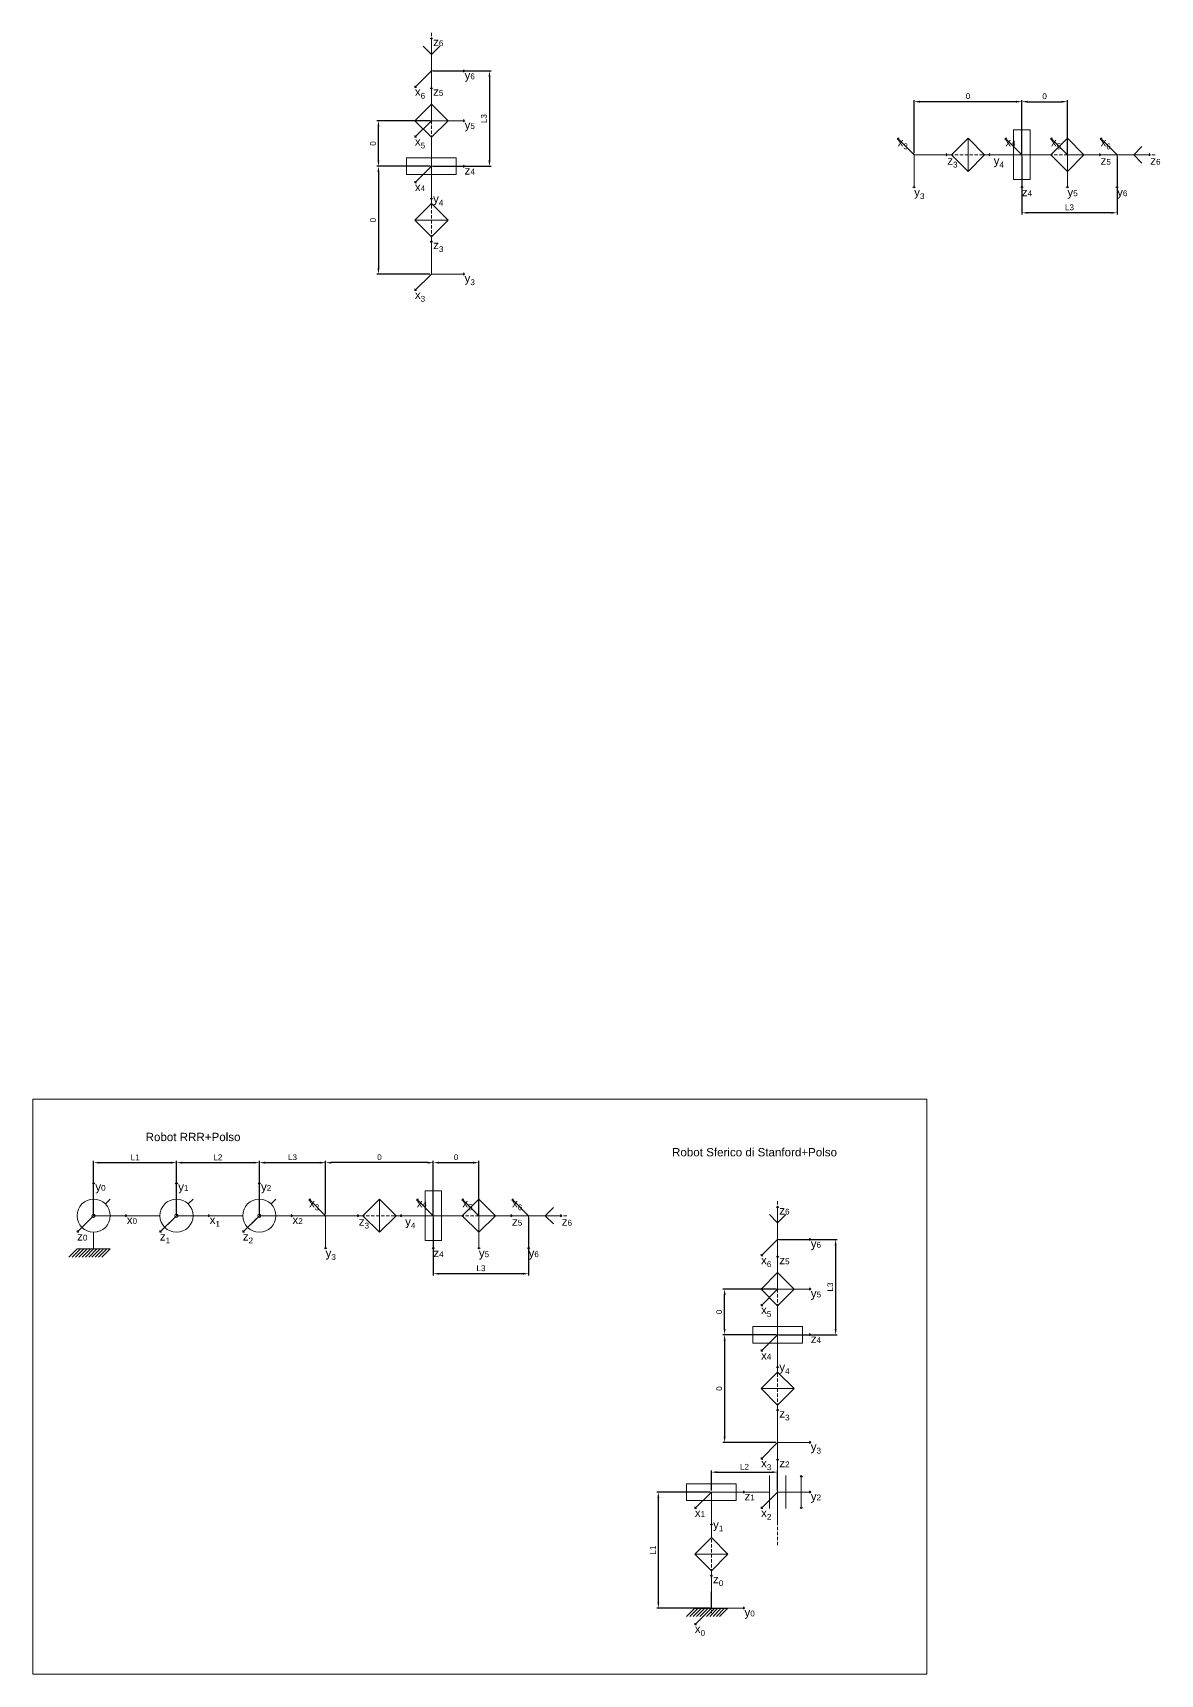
# Model space of a CAD drawing. Header units: millimetres. Extents: x 50 to 1880, y 50 to 1062.
# Drawn here: x 1200 to 1880, y 50 to 1040 of the extents above; entities that cross this region are included whole.
import ezdxf

# ---------------------------------------------------------------- set-up
doc = ezdxf.new("R2010")
doc.units = ezdxf.units.MM
doc.linetypes.add('ACISOWELD', pattern=[3, 2, -1])
doc.linetypes.add('AM_ISO08W050x2', pattern=[9, 6, -0.75, 1.5, -0.75])
doc.layers.get('0').update_dxf_attribs({"lineweight": 25})
for name, color, linetype, lineweight in [('AM_5', 64, 'Continuous', 25), ('AM_7', 42, 'ACISOWELD', 20), ('link', 7, 'Continuous', 18), ('xAsse', 1, 'Continuous', 20), ('yAsse', 3, 'Continuous', 20), ('zAsse', 5, 'Continuous', 20)]:
    doc.layers.add(name, color=color, linetype=linetype, lineweight=lineweight)
doc.styles.get("Standard").update_dxf_attribs({"font": 'arial.ttf'})
doc.dimstyles.new('AM_ISO$0', dxfattribs={"dimtxt": 3.5, "dimasz": 3.5, "dimexe": 1, "dimexo": 1, "dimgap": 1.5, "dimtad": 1, "dimdsep": 46, "dimtxsty": 'Standard', "dimcen": 0, "dimclrd": 256, "dimclre": 256, "dimclrt": 2, "dimadec": 0, "dimazin": 2, "dimtp": 0.1, "dimtm": 0.1, "dimtfac": 0.71, "dimtdec": 3, "dimtmove": 0, "dimatfit": 3, "dimfxl": 1, "dimlwd": -1, "dimlwe": -1, "dimarcsym": 1})

# ---------------------------------------------------------------- blocks, each defined once
blk = doc.blocks.new('Rotoidale-cerniera-frontale')
for p, q in [((0, 15), (0, 30)), ((15, 20), (-15, 20)), ((-15, 20), (-15, 10)), ((15, 10), (15, 20)), ((-15, 10), (15, 10)), ((-10, 15), (10, 15)), ((0, 10), (0, 0))]:
    blk.add_line(p, q)
at = {"layer": 'AM_7'}
blk.add_line((-20, 15), (23, 15), dxfattribs=at)
blk = doc.blocks.new('Rotoidale-Pivot-laterale')
for p, q in [((0, 30), (0, 40)), ((-10, 20), (0, 30)), ((0, 30), (10, 20)), ((-10, 20), (10, 20)), ((-10, 20), (0, 10)), ((10, 20), (0, 10)), ((0, 10), (0, 0))]:
    blk.add_line(p, q)
at = {"layer": 'AM_7'}
blk.add_line((0, -3), (0, 43), dxfattribs=at)
blk = doc.blocks.new('pinza')
for p, q in [((0, 10), (-5, 15)), ((0, 10), (5, 15)), ((0, 0), (0, 10))]:
    blk.add_line(p, q)
at = {"layer": 'AM_7'}
blk.add_line((0, 23), (0, -13), dxfattribs=at)
blk = doc.blocks.new('*D370')
at = {"layer": 'AM_5', "linetype": 'ByBlock', "transparency": 16777216}
for p, q in [((1439.6, 959.63), (1407.6, 959.63)), ((1408.6, 956.13), (1408.6, 898.13)), ((1439.6, 894.63), (1407.6, 894.63))]:
    blk.add_line(p, q, dxfattribs=at)
at = {"layer": 'AM_5', "transparency": 16777216}
for points in [[(1408.01, 956.13), (1409.18, 956.13), (1408.6, 959.63)], [(1408.01, 898.13), (1409.18, 898.13), (1408.6, 894.63)]]:
    blk.add_solid(points, dxfattribs=at)
at = {"layer": 'Defpoints', "color": 0, "transparency": 16777216}
for p in [(1440.6, 959.63), (1408.6, 894.63), (1440.6, 894.63)]:
    blk.add_point(p, dxfattribs=at)
at = {"layer": 'AM_5', "color": 30, "transparency": 16777216, "insert": (1405.31, 927.13), "char_height": 3.5, "attachment_point": 5, "rotation": 90}
blk.add_mtext('0', dxfattribs=at)
blk = doc.blocks.new('*D371')
at = {"layer": 'AM_5', "linetype": 'ByBlock', "transparency": 16777216}
for p, q in [((1439.6, 987.13), (1407.6, 987.13)), ((1408.6, 963.13), (1408.6, 983.63)), ((1439.6, 959.63), (1407.6, 959.63))]:
    blk.add_line(p, q, dxfattribs=at)
at = {"layer": 'AM_5', "transparency": 16777216}
for points in [[(1408.01, 983.63), (1409.18, 983.63), (1408.6, 987.13)], [(1408.01, 963.13), (1409.18, 963.13), (1408.6, 959.63)]]:
    blk.add_solid(points, dxfattribs=at)
at = {"layer": 'Defpoints', "color": 0, "transparency": 16777216}
for p in [(1408.6, 987.13), (1440.6, 987.13), (1440.6, 959.63)]:
    blk.add_point(p, dxfattribs=at)
at = {"layer": 'AM_5', "color": 30, "transparency": 16777216, "insert": (1405.31, 973.38), "char_height": 3.5, "attachment_point": 5, "rotation": 90}
blk.add_mtext('0', dxfattribs=at)
blk = doc.blocks.new('*D372')
at = {"layer": 'AM_5', "linetype": 'ByBlock', "transparency": 16777216}
for p, q in [((1441.6, 1017.13), (1476.6, 1017.13)), ((1475.6, 1013.63), (1475.6, 963.13)), ((1441.6, 959.63), (1476.6, 959.63))]:
    blk.add_line(p, q, dxfattribs=at)
at = {"layer": 'AM_5', "transparency": 16777216}
for points in [[(1475.01, 1013.63), (1476.18, 1013.63), (1475.6, 1017.13)], [(1475.01, 963.13), (1476.18, 963.13), (1475.6, 959.63)]]:
    blk.add_solid(points, dxfattribs=at)
at = {"layer": 'Defpoints', "color": 0, "transparency": 16777216}
for p in [(1440.6, 1017.13), (1440.6, 959.63), (1475.6, 959.63)]:
    blk.add_point(p, dxfattribs=at)
at = {"layer": 'AM_5', "color": 30, "transparency": 16777216, "insert": (1472.31, 988.38), "char_height": 3.5, "attachment_point": 5, "rotation": 90}
blk.add_mtext('L3', dxfattribs=at)
blk = doc.blocks.new('Rotoidale-Cerniera-alto')
blk.add_line((0, 10), (0, 20))
for radius in [10, 1]:
    blk.add_circle((0, 0), radius)
at = {"layer": 'AM_7', "linetype": 'AM_ISO08W050x2'}
for p, q in [((7.07, 7.07), (10, 10)), ((-10, -10), (0.71, 0.71))]:
    blk.add_line(p, q, dxfattribs=at)
blk = doc.blocks.new('Terra 2')
for p, q in [((0, -10), (0, 0)), ((-10, -10), (-15, -15)), ((-8, -10), (-13, -15)), ((-6, -10), (-11, -15)), ((-10, -10), (10, -10)), ((-4, -10), (-9, -15)), ((-2, -10), (-7, -15)), ((0, -10), (-5, -15)), ((2, -10), (-3, -15)), ((4, -10), (-1, -15)), ((6, -10), (1, -15)), ((8, -10), (3, -15)), ((10, -10), (5, -15))]:
    blk.add_line(p, q)
blk = doc.blocks.new('*D331')
at = {"layer": 'AM_5', "linetype": 'ByBlock', "transparency": 16777216}
for p, q in [((1236.72, 327.57), (1236.72, 359.57)), ((1240.22, 358.57), (1283.22, 358.57)), ((1286.72, 327.57), (1286.72, 359.57))]:
    blk.add_line(p, q, dxfattribs=at)
at = {"layer": 'AM_5', "transparency": 16777216}
for points in [[(1240.22, 359.15), (1240.22, 357.98), (1236.72, 358.57)], [(1283.22, 359.15), (1283.22, 357.98), (1286.72, 358.57)]]:
    blk.add_solid(points, dxfattribs=at)
at = {"layer": 'Defpoints', "color": 0, "transparency": 16777216}
for p in [(1286.72, 358.57), (1236.72, 326.57), (1286.72, 326.57)]:
    blk.add_point(p, dxfattribs=at)
at = {"layer": 'AM_5', "color": 30, "transparency": 16777216, "insert": (1261.72, 361.82), "char_height": 3.5, "attachment_point": 5}
blk.add_mtext('L1', dxfattribs=at)
blk = doc.blocks.new('*D332')
at = {"layer": 'AM_5', "linetype": 'ByBlock', "transparency": 16777216}
for p, q in [((1286.72, 327.57), (1286.72, 359.57)), ((1290.22, 358.57), (1333.22, 358.57)), ((1336.72, 327.57), (1336.72, 359.57))]:
    blk.add_line(p, q, dxfattribs=at)
at = {"layer": 'AM_5', "transparency": 16777216}
for points in [[(1290.22, 359.15), (1290.22, 357.98), (1286.72, 358.57)], [(1333.22, 359.15), (1333.22, 357.98), (1336.72, 358.57)]]:
    blk.add_solid(points, dxfattribs=at)
at = {"layer": 'Defpoints', "color": 0, "transparency": 16777216}
for p in [(1336.72, 358.57), (1286.72, 326.57), (1336.72, 326.57)]:
    blk.add_point(p, dxfattribs=at)
at = {"layer": 'AM_5', "color": 30, "transparency": 16777216, "insert": (1311.72, 361.82), "char_height": 3.5, "attachment_point": 5}
blk.add_mtext('L2', dxfattribs=at)
blk = doc.blocks.new('*D333')
at = {"layer": 'AM_5', "linetype": 'ByBlock', "transparency": 16777216}
for p, q in [((1336.72, 327.57), (1336.72, 359.57)), ((1340.22, 358.57), (1373.22, 358.57)), ((1376.72, 327.57), (1376.72, 359.57))]:
    blk.add_line(p, q, dxfattribs=at)
at = {"layer": 'AM_5', "transparency": 16777216}
for points in [[(1340.22, 359.15), (1340.22, 357.98), (1336.72, 358.57)], [(1373.22, 359.15), (1373.22, 357.98), (1376.72, 358.57)]]:
    blk.add_solid(points, dxfattribs=at)
at = {"layer": 'Defpoints', "color": 0, "transparency": 16777216}
for p in [(1376.72, 358.57), (1336.72, 326.57), (1376.72, 326.57)]:
    blk.add_point(p, dxfattribs=at)
at = {"layer": 'AM_5', "color": 30, "transparency": 16777216, "insert": (1356.72, 361.85), "char_height": 3.5, "attachment_point": 5}
blk.add_mtext('L3', dxfattribs=at)
blk = doc.blocks.new('*D334')
at = {"layer": 'AM_5', "linetype": 'ByBlock', "transparency": 16777216}
for p, q in [((1376.72, 327.57), (1376.72, 359.57)), ((1438.22, 358.57), (1380.22, 358.57)), ((1441.72, 327.57), (1441.72, 359.57))]:
    blk.add_line(p, q, dxfattribs=at)
at = {"layer": 'AM_5', "transparency": 16777216}
for points in [[(1380.22, 359.15), (1380.22, 357.98), (1376.72, 358.57)], [(1438.22, 359.15), (1438.22, 357.98), (1441.72, 358.57)]]:
    blk.add_solid(points, dxfattribs=at)
at = {"layer": 'Defpoints', "color": 0, "transparency": 16777216}
for p in [(1376.72, 358.57), (1376.72, 326.57), (1441.72, 326.57)]:
    blk.add_point(p, dxfattribs=at)
at = {"layer": 'AM_5', "color": 30, "transparency": 16777216, "insert": (1409.22, 361.85), "char_height": 3.5, "attachment_point": 5}
blk.add_mtext('0', dxfattribs=at)
blk = doc.blocks.new('*D335')
at = {"layer": 'AM_5', "linetype": 'ByBlock', "transparency": 16777216}
for p, q in [((1441.72, 327.57), (1441.72, 359.57)), ((1445.22, 358.57), (1465.72, 358.57)), ((1469.22, 327.57), (1469.22, 359.57))]:
    blk.add_line(p, q, dxfattribs=at)
at = {"layer": 'AM_5', "transparency": 16777216}
for points in [[(1445.22, 359.15), (1445.22, 357.98), (1441.72, 358.57)], [(1465.72, 359.15), (1465.72, 357.98), (1469.22, 358.57)]]:
    blk.add_solid(points, dxfattribs=at)
at = {"layer": 'Defpoints', "color": 0, "transparency": 16777216}
for p in [(1469.22, 358.57), (1441.72, 326.57), (1469.22, 326.57)]:
    blk.add_point(p, dxfattribs=at)
at = {"layer": 'AM_5', "color": 30, "transparency": 16777216, "insert": (1455.47, 361.85), "char_height": 3.5, "attachment_point": 5}
blk.add_mtext('0', dxfattribs=at)
blk = doc.blocks.new('*D336')
at = {"layer": 'AM_5', "linetype": 'ByBlock', "transparency": 16777216}
for p, q in [((1441.72, 325.57), (1441.72, 290.57)), ((1499.22, 325.57), (1499.22, 290.57)), ((1495.72, 291.57), (1445.22, 291.57))]:
    blk.add_line(p, q, dxfattribs=at)
at = {"layer": 'AM_5', "transparency": 16777216}
for points in [[(1445.22, 292.15), (1445.22, 290.98), (1441.72, 291.57)], [(1495.72, 292.15), (1495.72, 290.98), (1499.22, 291.57)]]:
    blk.add_solid(points, dxfattribs=at)
at = {"layer": 'Defpoints', "color": 0, "transparency": 16777216}
for p in [(1441.72, 326.57), (1499.22, 326.57), (1441.72, 291.57)]:
    blk.add_point(p, dxfattribs=at)
at = {"layer": 'AM_5', "color": 30, "transparency": 16777216, "insert": (1470.47, 294.85), "char_height": 3.5, "attachment_point": 5}
blk.add_mtext('L3', dxfattribs=at)
blk = doc.blocks.new('*D339')
at = {"layer": 'AM_5', "linetype": 'ByBlock', "transparency": 16777216}
for p, q in [((1731.94, 967.58), (1731.94, 999.58)), ((1793.44, 998.58), (1735.44, 998.58)), ((1796.94, 967.58), (1796.94, 999.58))]:
    blk.add_line(p, q, dxfattribs=at)
at = {"layer": 'AM_5', "transparency": 16777216}
for points in [[(1735.44, 999.16), (1735.44, 998), (1731.94, 998.58)], [(1793.44, 999.16), (1793.44, 998), (1796.94, 998.58)]]:
    blk.add_solid(points, dxfattribs=at)
at = {"layer": 'Defpoints', "color": 0, "transparency": 16777216}
for p in [(1731.94, 998.58), (1731.94, 966.58), (1796.94, 966.58)]:
    blk.add_point(p, dxfattribs=at)
at = {"layer": 'AM_5', "color": 30, "transparency": 16777216, "insert": (1764.44, 1001.87), "char_height": 3.5, "attachment_point": 5}
blk.add_mtext('0', dxfattribs=at)
blk = doc.blocks.new('*D340')
at = {"layer": 'AM_5', "linetype": 'ByBlock', "transparency": 16777216}
for p, q in [((1796.94, 967.58), (1796.94, 999.58)), ((1800.44, 998.58), (1820.94, 998.58)), ((1824.44, 967.58), (1824.44, 999.58))]:
    blk.add_line(p, q, dxfattribs=at)
at = {"layer": 'AM_5', "transparency": 16777216}
for points in [[(1800.44, 999.16), (1800.44, 998), (1796.94, 998.58)], [(1820.94, 999.16), (1820.94, 998), (1824.44, 998.58)]]:
    blk.add_solid(points, dxfattribs=at)
at = {"layer": 'Defpoints', "color": 0, "transparency": 16777216}
for p in [(1824.44, 998.58), (1796.94, 966.58), (1824.44, 966.58)]:
    blk.add_point(p, dxfattribs=at)
at = {"layer": 'AM_5', "color": 30, "transparency": 16777216, "insert": (1810.69, 1001.87), "char_height": 3.5, "attachment_point": 5}
blk.add_mtext('0', dxfattribs=at)
blk = doc.blocks.new('*D341')
at = {"layer": 'AM_5', "linetype": 'ByBlock', "transparency": 16777216}
for p, q in [((1796.94, 965.58), (1796.94, 930.58)), ((1854.44, 965.58), (1854.44, 930.58)), ((1850.94, 931.58), (1800.44, 931.58))]:
    blk.add_line(p, q, dxfattribs=at)
at = {"layer": 'AM_5', "transparency": 16777216}
for points in [[(1800.44, 932.16), (1800.44, 931), (1796.94, 931.58)], [(1850.94, 932.16), (1850.94, 931), (1854.44, 931.58)]]:
    blk.add_solid(points, dxfattribs=at)
at = {"layer": 'Defpoints', "color": 0, "transparency": 16777216}
for p in [(1796.94, 966.58), (1854.44, 966.58), (1796.94, 931.58)]:
    blk.add_point(p, dxfattribs=at)
at = {"layer": 'AM_5', "color": 30, "transparency": 16777216, "insert": (1825.69, 934.87), "char_height": 3.5, "attachment_point": 5}
blk.add_mtext('L3', dxfattribs=at)
blk = doc.blocks.new('Terra')
for p, q in [((0, 0), (0, 10)), ((-10, 0), (-15, -5)), ((-8, 0), (-13, -5)), ((-6, 0), (-11, -5)), ((-10, 0), (10, 0)), ((-4, 0), (-9, -5)), ((-2, 0), (-7, -5)), ((0, 0), (-5, -5)), ((2, 0), (-3, -5)), ((4, 0), (-1, -5)), ((6, 0), (1, -5)), ((8, 0), (3, -5)), ((10, 0), (5, -5))]:
    blk.add_line(p, q)
at = {"layer": 'AM_7'}
blk.add_line((0, -3), (0, 23), dxfattribs=at)
blk = doc.blocks.new('Rotoidale-Cerniera-laterale')
for p, q in [((15, 20), (-15, 20)), ((-15, 20), (-15, 10)), ((15, 10), (15, 20)), ((-15, 10), (15, 10)), ((-10, 15), (20, 15)), ((0, 10), (0, 0))]:
    blk.add_line(p, q)
at = {"layer": 'AM_7'}
blk.add_line((-20, 15), (23, 15), dxfattribs=at)
blk = doc.blocks.new('Lineare-Trapezoidale-frontale')
for p, q in [((-10, 20), (10, 20)), ((-20, 15), (20, 15)), ((-10, 10), (10, 10)), ((0, 10), (0, 0))]:
    blk.add_line(p, q)
at = {"layer": 'AM_7'}
blk.add_line((-33, 15), (33, 15), dxfattribs=at)
at = {"layer": 'link'}
for p, q in [((-10, 29.29), (-9.29, 30)), ((10, 29.29), (9.29, 30)), ((-10, 29.29), (10, 29.29)), ((-10, 29.29), (-9.29, 28.59)), ((10, 29.29), (9.29, 28.59))]:
    blk.add_line(p, q, dxfattribs=at)
blk = doc.blocks.new('*D350')
at = {"layer": 'AM_5', "linetype": 'ByBlock', "transparency": 16777216}
for p, q in [((1608.55, 159.85), (1576.55, 159.85)), ((1577.55, 93.35), (1577.55, 156.35)), ((1608.55, 89.85), (1576.55, 89.85))]:
    blk.add_line(p, q, dxfattribs=at)
at = {"layer": 'AM_5', "transparency": 16777216}
for points in [[(1576.97, 156.35), (1578.13, 156.35), (1577.55, 159.85)], [(1576.97, 93.35), (1578.13, 93.35), (1577.55, 89.85)]]:
    blk.add_solid(points, dxfattribs=at)
at = {"layer": 'Defpoints', "color": 0, "transparency": 16777216}
for p in [(1577.55, 159.85), (1609.55, 159.85), (1609.55, 89.85)]:
    blk.add_point(p, dxfattribs=at)
at = {"layer": 'AM_5', "color": 30, "transparency": 16777216, "insert": (1574.29, 124.85), "char_height": 3.5, "attachment_point": 5, "rotation": 90}
blk.add_mtext('L1', dxfattribs=at)
blk = doc.blocks.new('*D351')
at = {"layer": 'AM_5', "linetype": 'ByBlock', "transparency": 16777216}
for p, q in [((1609.55, 160.85), (1609.55, 172.85)), ((1613.05, 171.85), (1646.05, 171.85)), ((1649.55, 160.85), (1649.55, 172.85))]:
    blk.add_line(p, q, dxfattribs=at)
at = {"layer": 'AM_5', "transparency": 16777216}
for points in [[(1613.05, 172.43), (1613.05, 171.26), (1609.55, 171.85)], [(1646.05, 172.43), (1646.05, 171.26), (1649.55, 171.85)]]:
    blk.add_solid(points, dxfattribs=at)
at = {"layer": 'Defpoints', "color": 0, "transparency": 16777216}
for p in [(1649.55, 171.85), (1609.55, 159.85), (1649.55, 159.85)]:
    blk.add_point(p, dxfattribs=at)
at = {"layer": 'AM_5', "color": 30, "transparency": 16777216, "insert": (1629.55, 175.1), "char_height": 3.5, "attachment_point": 5}
blk.add_mtext('L2', dxfattribs=at)
blk = doc.blocks.new('*D352')
at = {"layer": 'AM_5', "linetype": 'ByBlock', "transparency": 16777216}
for p, q in [((1648.55, 254.78), (1616.55, 254.78)), ((1617.55, 251.28), (1617.55, 193.28)), ((1648.55, 189.78), (1616.55, 189.78))]:
    blk.add_line(p, q, dxfattribs=at)
at = {"layer": 'AM_5', "transparency": 16777216}
for points in [[(1616.97, 251.28), (1618.13, 251.28), (1617.55, 254.78)], [(1616.97, 193.28), (1618.13, 193.28), (1617.55, 189.78)]]:
    blk.add_solid(points, dxfattribs=at)
at = {"layer": 'Defpoints', "color": 0, "transparency": 16777216}
for p in [(1649.55, 254.78), (1617.55, 189.78), (1649.55, 189.78)]:
    blk.add_point(p, dxfattribs=at)
at = {"layer": 'AM_5', "color": 30, "transparency": 16777216, "insert": (1614.26, 222.28), "char_height": 3.5, "attachment_point": 5, "rotation": 90}
blk.add_mtext('0', dxfattribs=at)
blk = doc.blocks.new('*D353')
at = {"layer": 'AM_5', "linetype": 'ByBlock', "transparency": 16777216}
for p, q in [((1648.55, 282.28), (1616.55, 282.28)), ((1617.55, 258.28), (1617.55, 278.78)), ((1648.55, 254.78), (1616.55, 254.78))]:
    blk.add_line(p, q, dxfattribs=at)
at = {"layer": 'AM_5', "transparency": 16777216}
for points in [[(1616.97, 278.78), (1618.13, 278.78), (1617.55, 282.28)], [(1616.97, 258.28), (1618.13, 258.28), (1617.55, 254.78)]]:
    blk.add_solid(points, dxfattribs=at)
at = {"layer": 'Defpoints', "color": 0, "transparency": 16777216}
for p in [(1617.55, 282.28), (1649.55, 282.28), (1649.55, 254.78)]:
    blk.add_point(p, dxfattribs=at)
at = {"layer": 'AM_5', "color": 30, "transparency": 16777216, "insert": (1614.26, 268.53), "char_height": 3.5, "attachment_point": 5, "rotation": 90}
blk.add_mtext('0', dxfattribs=at)
blk = doc.blocks.new('*D354')
at = {"layer": 'AM_5', "linetype": 'ByBlock', "transparency": 16777216}
for p, q in [((1650.55, 312.28), (1685.55, 312.28)), ((1684.55, 308.78), (1684.55, 258.28)), ((1650.55, 254.78), (1685.55, 254.78))]:
    blk.add_line(p, q, dxfattribs=at)
at = {"layer": 'AM_5', "transparency": 16777216}
for points in [[(1683.97, 308.78), (1685.13, 308.78), (1684.55, 312.28)], [(1683.97, 258.28), (1685.13, 258.28), (1684.55, 254.78)]]:
    blk.add_solid(points, dxfattribs=at)
at = {"layer": 'Defpoints', "color": 0, "transparency": 16777216}
for p in [(1649.55, 312.28), (1649.55, 254.78), (1684.55, 254.78)]:
    blk.add_point(p, dxfattribs=at)
at = {"layer": 'AM_5', "color": 30, "transparency": 16777216, "insert": (1681.26, 283.53), "char_height": 3.5, "attachment_point": 5, "rotation": 90}
blk.add_mtext('L3', dxfattribs=at)

msp = doc.modelspace()

# ---------------------------------------------------------------- linework, layer by layer
at = {"layer": 'link'}
for p, q in [((1440.595, 1017.134), (1440.595, 1007.134)), ((1440.595, 967.134), (1440.595, 962.134)), ((1771.939, 966.578), (1781.939, 966.578)), ((1804.439, 966.578), (1799.439, 966.578)), ((1854.439, 966.578), (1844.439, 966.578)), ((1440.595, 934.634), (1440.595, 944.634)), ((1256.722, 326.566), (1276.722, 326.566)), ((1306.722, 326.566), (1326.722, 326.566)), ((1356.722, 326.566), (1376.722, 326.566)), ((1416.722, 326.566), (1426.722, 326.566)), ((1449.222, 326.566), (1444.222, 326.566)), ((1499.222, 326.566), (1489.222, 326.566)), ((1649.549, 312.277), (1649.549, 302.277)), ((1649.549, 262.277), (1649.549, 257.277)), ((1649.549, 229.777), (1649.549, 239.777)), ((1649.549, 189.777), (1649.549, 179.847)), ((1634.549, 159.847), (1629.549, 159.847))]:
    msp.add_line(p, q, dxfattribs=at)
msp.add_lwpolyline([(1200, 396.865), (1739.568, 396.865), (1739.568, 50), (1200, 50)], close=True, dxfattribs=at)
at = {"layer": 'xAsse'}
for p, q in [((1440.595, 1017.134), (1430.595, 1007.134)), ((1430.595, 1007.134), (1430.595, 1008.134)), ((1430.595, 1007.134), (1431.595, 1007.134)), ((1440.595, 987.134), (1430.595, 977.134)), ((1430.595, 977.134), (1430.595, 978.134)), ((1430.595, 977.134), (1431.595, 977.134)), ((1731.939, 966.578), (1721.939, 976.578)), ((1721.939, 976.578), (1722.939, 976.578)), ((1721.939, 976.578), (1721.939, 975.578)), ((1796.939, 966.578), (1786.939, 976.578)), ((1786.939, 976.578), (1787.939, 976.578)), ((1786.939, 976.578), (1786.939, 975.578)), ((1824.439, 966.578), (1814.439, 976.578)), ((1814.439, 976.578), (1815.439, 976.578)), ((1814.439, 976.578), (1814.439, 975.578)), ((1854.439, 966.578), (1844.439, 976.578)), ((1844.439, 976.578), (1845.439, 976.578)), ((1844.439, 976.578), (1844.439, 975.578)), ((1440.595, 959.634), (1430.595, 949.634)), ((1430.595, 949.634), (1430.595, 950.634)), ((1430.595, 949.634), (1431.595, 949.634)), ((1440.595, 894.634), (1430.595, 884.634)), ((1430.595, 884.634), (1430.595, 885.634)), ((1430.595, 884.634), (1431.595, 884.634)), ((1256.722, 326.566), (1256.015, 327.273)), ((1306.722, 326.566), (1306.015, 327.273)), ((1356.722, 326.566), (1356.015, 327.273)), ((1376.722, 326.566), (1366.722, 336.566)), ((1366.722, 336.566), (1367.722, 336.566)), ((1366.722, 336.566), (1366.722, 335.566)), ((1441.722, 326.566), (1431.722, 336.566)), ((1431.722, 336.566), (1432.722, 336.566)), ((1431.722, 336.566), (1431.722, 335.566)), ((1469.222, 326.566), (1459.222, 336.566)), ((1459.222, 336.566), (1460.222, 336.566)), ((1459.222, 336.566), (1459.222, 335.566)), ((1499.222, 326.566), (1489.222, 336.566)), ((1489.222, 336.566), (1490.222, 336.566)), ((1489.222, 336.566), (1489.222, 335.566)), ((1236.722, 326.566), (1256.722, 326.566)), ((1256.722, 326.566), (1256.015, 325.859)), ((1286.722, 326.566), (1306.722, 326.566)), ((1306.722, 326.566), (1306.015, 325.859)), ((1336.722, 326.566), (1356.722, 326.566)), ((1356.722, 326.566), (1356.015, 325.859)), ((1649.549, 312.277), (1639.549, 302.277)), ((1639.549, 302.277), (1639.549, 303.277)), ((1639.549, 302.277), (1640.549, 302.277)), ((1649.549, 282.277), (1639.549, 272.277)), ((1639.549, 272.277), (1639.549, 273.277)), ((1639.549, 272.277), (1640.549, 272.277)), ((1649.549, 254.777), (1639.549, 244.777)), ((1639.549, 244.777), (1639.549, 245.777)), ((1639.549, 244.777), (1640.549, 244.777)), ((1649.549, 189.777), (1639.549, 179.777)), ((1639.549, 179.777), (1639.549, 180.777)), ((1639.549, 179.777), (1640.549, 179.777)), ((1609.549, 159.847), (1599.549, 149.847)), ((1649.549, 159.847), (1639.549, 149.847)), ((1599.549, 149.847), (1599.549, 150.847)), ((1599.549, 149.847), (1600.549, 149.847)), ((1639.549, 149.847), (1639.549, 150.847)), ((1639.549, 149.847), (1640.549, 149.847)), ((1609.549, 89.847), (1599.549, 79.847)), ((1599.549, 79.847), (1599.549, 80.847)), ((1599.549, 79.847), (1600.549, 79.847))]:
    msp.add_line(p, q, dxfattribs=at)
at = {"layer": 'yAsse'}
for p, q in [((1440.595, 1017.134), (1460.595, 1017.134)), ((1460.595, 1017.134), (1459.888, 1017.842)), ((1460.595, 1017.134), (1459.888, 1016.427)), ((1440.595, 987.134), (1460.595, 987.134)), ((1460.595, 987.134), (1459.888, 987.842)), ((1460.595, 987.134), (1459.888, 986.427)), ((1731.939, 966.578), (1731.939, 946.578)), ((1776.939, 966.578), (1777.646, 967.286)), ((1796.939, 966.578), (1776.939, 966.578)), ((1776.939, 966.578), (1777.646, 965.871)), ((1824.439, 966.578), (1824.439, 946.578)), ((1854.439, 966.578), (1854.439, 946.578)), ((1440.595, 959.634), (1440.595, 939.634)), ((1731.939, 946.578), (1731.231, 947.286)), ((1731.939, 946.578), (1732.646, 947.286)), ((1824.439, 946.578), (1823.731, 947.286)), ((1824.439, 946.578), (1825.146, 947.286)), ((1854.439, 946.578), (1853.731, 947.286)), ((1854.439, 946.578), (1855.146, 947.286)), ((1440.595, 939.634), (1439.888, 940.342)), ((1440.595, 939.634), (1441.302, 940.342)), ((1440.595, 894.634), (1460.595, 894.634)), ((1460.595, 894.634), (1459.888, 895.342)), ((1460.595, 894.634), (1459.888, 893.927)), ((1236.722, 346.566), (1236.015, 345.859)), ((1236.722, 326.566), (1236.722, 346.566)), ((1236.722, 346.566), (1237.429, 345.859)), ((1286.722, 346.566), (1286.015, 345.859)), ((1286.722, 326.566), (1286.722, 346.566)), ((1286.722, 346.566), (1287.429, 345.859)), ((1336.722, 346.566), (1336.015, 345.859)), ((1336.722, 326.566), (1336.722, 346.566)), ((1336.722, 346.566), (1337.429, 345.859)), ((1421.722, 326.566), (1422.429, 327.273)), ((1376.722, 326.566), (1376.722, 306.566)), ((1441.722, 326.566), (1421.722, 326.566)), ((1421.722, 326.566), (1422.429, 325.859)), ((1469.222, 326.566), (1469.222, 306.566)), ((1499.222, 326.566), (1499.222, 306.566)), ((1376.722, 306.566), (1376.015, 307.273)), ((1376.722, 306.566), (1377.429, 307.273)), ((1469.222, 306.566), (1468.515, 307.273)), ((1469.222, 306.566), (1469.929, 307.273)), ((1499.222, 306.566), (1498.515, 307.273)), ((1499.222, 306.566), (1499.929, 307.273)), ((1649.549, 312.277), (1669.549, 312.277)), ((1669.549, 312.277), (1668.842, 312.984)), ((1669.549, 312.277), (1668.842, 311.57)), ((1649.549, 282.277), (1669.549, 282.277)), ((1669.549, 282.277), (1668.842, 282.984)), ((1669.549, 282.277), (1668.842, 281.57)), ((1649.549, 254.777), (1649.549, 234.777)), ((1649.549, 234.777), (1648.842, 235.484)), ((1649.549, 234.777), (1650.256, 235.484)), ((1649.549, 189.777), (1669.549, 189.777)), ((1669.549, 189.777), (1668.842, 190.484)), ((1669.549, 189.777), (1668.842, 189.07)), ((1609.549, 159.847), (1609.549, 139.847)), ((1649.549, 159.847), (1669.549, 159.847)), ((1669.549, 159.847), (1668.842, 160.554)), ((1669.549, 159.847), (1668.842, 159.14)), ((1609.549, 139.847), (1608.842, 140.554)), ((1609.549, 139.847), (1610.256, 140.554)), ((1609.549, 89.847), (1629.549, 89.847)), ((1629.549, 89.847), (1628.842, 90.554)), ((1629.549, 89.847), (1628.842, 89.14))]:
    msp.add_line(p, q, dxfattribs=at)
at = {"layer": 'zAsse'}
for p, q in [((1440.595, 1037.134), (1439.888, 1036.427)), ((1440.595, 1017.134), (1440.595, 1037.134)), ((1440.595, 1037.134), (1441.302, 1036.427)), ((1440.595, 1007.134), (1439.888, 1006.427)), ((1440.595, 987.134), (1440.595, 1007.134)), ((1440.595, 1007.134), (1441.302, 1006.427)), ((1731.939, 966.578), (1751.939, 966.578)), ((1751.939, 966.578), (1751.231, 967.286)), ((1751.939, 966.578), (1751.231, 965.871)), ((1796.939, 966.578), (1796.939, 946.578)), ((1824.439, 966.578), (1844.439, 966.578)), ((1844.439, 966.578), (1843.731, 967.286)), ((1844.439, 966.578), (1843.731, 965.871)), ((1854.439, 966.578), (1874.439, 966.578)), ((1874.439, 966.578), (1873.731, 967.286)), ((1874.439, 966.578), (1873.731, 965.871)), ((1440.595, 959.634), (1460.595, 959.634)), ((1460.595, 959.634), (1459.888, 960.342)), ((1460.595, 959.634), (1459.888, 958.927)), ((1796.939, 946.578), (1796.231, 947.286)), ((1796.939, 946.578), (1797.646, 947.286)), ((1440.595, 914.634), (1439.888, 913.927)), ((1440.595, 894.634), (1440.595, 914.634)), ((1440.595, 914.634), (1441.302, 913.927)), ((1396.722, 326.566), (1396.015, 327.273)), ((1489.222, 326.566), (1488.515, 327.273)), ((1519.222, 326.566), (1518.515, 327.273)), ((1649.549, 332.277), (1648.842, 331.57)), ((1649.549, 312.277), (1649.549, 332.277)), ((1649.549, 332.277), (1650.256, 331.57)), ((1236.722, 326.566), (1226.722, 316.566)), ((1226.722, 316.566), (1226.722, 317.566)), ((1286.722, 326.566), (1276.722, 316.566)), ((1276.722, 316.566), (1276.722, 317.566)), ((1336.722, 326.566), (1326.722, 316.566)), ((1326.722, 316.566), (1326.722, 317.566)), ((1376.722, 326.566), (1396.722, 326.566)), ((1396.722, 326.566), (1396.015, 325.859)), ((1441.722, 326.566), (1441.722, 306.566)), ((1469.222, 326.566), (1489.222, 326.566)), ((1489.222, 326.566), (1488.515, 325.859)), ((1499.222, 326.566), (1519.222, 326.566)), ((1519.222, 326.566), (1518.515, 325.859)), ((1226.722, 316.566), (1227.722, 316.566)), ((1276.722, 316.566), (1277.722, 316.566)), ((1326.722, 316.566), (1327.722, 316.566)), ((1441.722, 306.566), (1441.015, 307.273)), ((1441.722, 306.566), (1442.429, 307.273)), ((1649.549, 302.277), (1648.842, 301.57)), ((1649.549, 282.277), (1649.549, 302.277)), ((1649.549, 302.277), (1650.256, 301.57)), ((1649.549, 254.777), (1669.549, 254.777)), ((1669.549, 254.777), (1668.842, 255.484)), ((1669.549, 254.777), (1668.842, 254.07)), ((1649.549, 209.777), (1648.842, 209.07)), ((1649.549, 189.777), (1649.549, 209.777)), ((1649.549, 209.777), (1650.256, 209.07)), ((1649.549, 179.847), (1648.842, 179.14)), ((1649.549, 159.847), (1649.549, 179.847)), ((1649.549, 179.847), (1650.256, 179.14)), ((1609.549, 159.847), (1629.549, 159.847)), ((1629.549, 159.847), (1628.842, 160.554)), ((1629.549, 159.847), (1628.842, 159.14)), ((1609.549, 109.847), (1608.842, 109.14)), ((1609.549, 89.847), (1609.549, 109.847)), ((1609.549, 109.847), (1610.256, 109.14))]:
    msp.add_line(p, q, dxfattribs=at)

# ---------------------------------------------------------------- block references
msp.add_blockref('Terra', (1609.549, 89.847))
at = {"layer": 'link'}
for name, p in [('pinza', (1440.595, 1017.134)), ('Rotoidale-Pivot-laterale', (1440.595, 967.134)), ('Rotoidale-cerniera-frontale', (1440.595, 944.634)), ('Rotoidale-Pivot-laterale', (1440.595, 907.134)), ('pinza', (1649.549, 312.277)), ('Terra 2', (1236.722, 316.566)), ('Rotoidale-Pivot-laterale', (1649.549, 262.277)), ('Rotoidale-cerniera-frontale', (1649.549, 239.777)), ('Rotoidale-Pivot-laterale', (1649.549, 202.277)), ('Rotoidale-Cerniera-laterale', (1609.549, 144.847)), ('Rotoidale-Pivot-laterale', (1609.549, 102.347))]:
    msp.add_blockref(name, p, dxfattribs=at)
at = {"layer": 'link', "rotation": 270}
for name, p in [('Rotoidale-cerniera-frontale', (1781.939, 966.578)), ('Rotoidale-Pivot-laterale', (1744.439, 966.578)), ('Rotoidale-Pivot-laterale', (1804.439, 966.578)), ('pinza', (1854.439, 966.578)), ('Rotoidale-cerniera-frontale', (1426.722, 326.566)), ('Rotoidale-Pivot-laterale', (1389.222, 326.566)), ('Rotoidale-Pivot-laterale', (1449.222, 326.566)), ('pinza', (1499.222, 326.566)), ('Lineare-Trapezoidale-frontale', (1634.549, 159.847))]:
    msp.add_blockref(name, p, dxfattribs=at)
at = {"layer": 'link', "xscale": -1, "rotation": 270}
for p in [(1236.722, 326.566), (1286.722, 326.566), (1336.722, 326.566)]:
    msp.add_blockref('Rotoidale-Cerniera-alto', p, dxfattribs=at)

# ---------------------------------------------------------------- texts
at = {"char_height": 5, "attachment_point": 1}
for s, insert in [('z{\\A1;\\H0.7x;\\S^ 6;}', (1441.595, 1037.134)), ('y{\\A1;\\H0.7x;\\S^ 6;}', (1460.595, 1017.134)), ('\\A1;x{\\H0.7x;\\S^ 6;}', (1430.595, 1007.134)), ('z{\\A1;\\H0.7x;\\S^ 5;}', (1441.595, 1007.134)), ('y{\\A1;\\H0.7x;\\S^ 5;}', (1460.595, 987.134)), ('\\A1;x{\\H0.7x;\\S^ 5;}', (1430.595, 977.134)), ('\\A1;x{\\H0.7x;\\S^ 3;}', (1721.939, 976.578)), ('x{\\A1;\\H0.7x;\\S^ 4;}', (1786.939, 976.578)), ('\\A1;x{\\H0.7x;\\S^ 5;}', (1814.439, 976.578)), ('\\A1;x{\\H0.7x;\\S^ 6;}', (1844.439, 976.578)), ('\\A1;z{\\H0.7x;\\S^ 3;}', (1751.939, 965.578)), ('\\A1;y{\\H0.7x;\\S^ 4;}', (1779.939, 965.578)), ('z{\\A1;\\H0.7x;\\S^ 5;}', (1844.439, 965.578)), ('z{\\A1;\\H0.7x;\\S^ 6;}', (1874.439, 965.578)), ('z{\\A1;\\H0.7x;\\S^ 4;}', (1460.595, 959.634)), ('x{\\A1;\\H0.7x;\\S^ 4;}', (1430.595, 949.634)), ('\\A1;y{\\H0.7x;\\S^ 4;}', (1441.595, 942.634)), ('\\A1;y{\\H0.7x;\\S^ 3;}', (1731.939, 946.578)), ('z{\\A1;\\H0.7x;\\S^ 4;}', (1796.939, 946.578)), ('y{\\A1;\\H0.7x;\\S^ 5;}', (1824.439, 946.578)), ('y{\\A1;\\H0.7x;\\S^ 6;}', (1854.439, 946.578)), ('\\A1;z{\\H0.7x;\\S^ 3;}', (1441.595, 914.634)), ('\\A1;y{\\H0.7x;\\S^ 3;}', (1460.595, 894.634)), ('\\A1;x{\\H0.7x;\\S^ 3;}', (1430.595, 884.634)), ('y{\\A1;\\H0.7x;\\S^ 0;}', (1237.722, 346.566)), ('y{\\A1;\\H0.7x;\\S^ 1;}', (1287.722, 346.566)), ('y{\\A1;\\H0.7x;\\S^ 2;}', (1337.722, 346.566)), ('\\A1;x{\\H0.7x;\\S^ 3;}', (1366.722, 336.566)), ('x{\\A1;\\H0.7x;\\S^ 4;}', (1431.722, 336.566)), ('\\A1;x{\\H0.7x;\\S^ 5;}', (1459.222, 336.566)), ('\\A1;x{\\H0.7x;\\S^ 6;}', (1489.222, 336.566)), ('z{\\A1;\\H0.7x;\\S^ 6;}', (1650.549, 332.277)), ('x{\\A1;\\H0.7x;\\S^ 0;}', (1256.722, 326.566)), ('\\A1;x{\\H0.7x;\\S^ 1;}', (1306.722, 326.566)), ('x{\\A1;\\H0.7x;\\S^ 2;}', (1356.722, 326.566)), ('\\A1;z{\\H0.7x;\\S^ 3;}', (1396.722, 325.566)), ('\\A1;y{\\H0.7x;\\S^ 4;}', (1424.722, 325.566)), ('z{\\A1;\\H0.7x;\\S^ 5;}', (1489.222, 325.566)), ('z{\\A1;\\H0.7x;\\S^ 6;}', (1519.222, 325.566)), ('z{\\A1;\\H0.7x;\\S^ 0;}', (1226.722, 316.566)), ('\\A1;z{\\H0.7x;\\S^ 1;}', (1276.722, 316.566)), ('\\A1;z{\\H0.7x;\\S^ 2;}', (1326.722, 316.566)), ('y{\\A1;\\H0.7x;\\S^ 6;}', (1669.549, 312.277)), ('\\A1;y{\\H0.7x;\\S^ 3;}', (1376.722, 306.566)), ('z{\\A1;\\H0.7x;\\S^ 4;}', (1441.722, 306.566)), ('y{\\A1;\\H0.7x;\\S^ 5;}', (1469.222, 306.566)), ('y{\\A1;\\H0.7x;\\S^ 6;}', (1499.222, 306.566)), ('\\A1;x{\\H0.7x;\\S^ 6;}', (1639.549, 302.277)), ('z{\\A1;\\H0.7x;\\S^ 5;}', (1650.549, 302.277)), ('y{\\A1;\\H0.7x;\\S^ 5;}', (1669.549, 282.277)), ('\\A1;x{\\H0.7x;\\S^ 5;}', (1639.549, 272.277)), ('z{\\A1;\\H0.7x;\\S^ 4;}', (1669.549, 254.777)), ('x{\\A1;\\H0.7x;\\S^ 4;}', (1639.549, 244.777)), ('\\A1;y{\\H0.7x;\\S^ 4;}', (1650.549, 237.777)), ('\\A1;z{\\H0.7x;\\S^ 3;}', (1650.549, 209.777)), ('\\A1;y{\\H0.7x;\\S^ 3;}', (1669.549, 189.777)), ('\\A1;x{\\H0.7x;\\S^ 3;}', (1639.549, 179.777)), ('z{\\A1;\\H0.7x;\\S^ 2;}', (1650.549, 179.847)), ('z{\\A1;\\H0.7x;\\S^ 1;}', (1629.549, 159.847)), ('y{\\A1;\\H0.7x;\\S^ 2;}', (1669.549, 159.847)), ('x{\\A1;\\H0.7x;\\S^ 1;}', (1599.549, 149.847)), ('\\A1;x{\\H0.7x;\\S^ 2;}', (1639.549, 149.847)), ('\\A1;y{\\H0.7x;\\S^ 1;}', (1610.549, 142.847)), ('\\A1;z{\\H0.7x;\\S^ 0;}', (1610.549, 109.847)), ('y{\\A1;\\H0.7x;\\S^ 0;}', (1629.549, 89.847)), ('\\A1;x{\\H0.7x;\\S^ 0;}', (1599.549, 79.847))]:
    msp.add_mtext_dynamic_manual_height_columns(s, width=10, gutter_width=12.5, heights=[0], dxfattribs=dict(at, insert=insert))
at = {"layer": 'link', "char_height": 5, "attachment_point": 1}
for s, insert in [('\\pxqc;Robot RRR+Polso', (1221.722, 376.566)), ('\\pxqc;Robot Sferico di Stanford+Polso', (1560.604, 367.379))]:
    msp.add_mtext_dynamic_manual_height_columns(s, width=150, gutter_width=12.5, heights=[0], dxfattribs=dict(at, insert=insert))

# ---------------------------------------------------------------- dimensions: what is measured, and where the dimension line sits
at = {"layer": 'AM_5'}
for base, p1, p2, text, picture, middle in [((1475.595, 959.634), (1440.595, 1017.134), (1440.595, 959.634), 'L3', '*D372', (1472.307, 988.384)), ((1408.595, 987.134), (1440.595, 959.634), (1440.595, 987.134), '0', '*D371', (1405.308, 973.384)), ((1408.595, 894.634), (1440.595, 959.634), (1440.595, 894.634), '0', '*D370', (1405.308, 927.134)), ((1684.549, 254.777), (1649.549, 312.277), (1649.549, 254.777), 'L3', '*D354', (1681.261, 283.527)), ((1617.549, 282.277), (1649.549, 254.777), (1649.549, 282.277), '0', '*D353', (1614.262, 268.527)), ((1617.549, 189.777), (1649.549, 254.777), (1649.549, 189.777), '0', '*D352', (1614.262, 222.277)), ((1577.549, 159.847), (1609.549, 89.847), (1609.549, 159.847), 'L1', '*D350', (1574.292, 124.847))]:
    dim = msp.add_linear_dim(base=base, p1=p1, p2=p2, angle=90, text=text, dimstyle='AM_ISO$0', override={"dimpost": '', "dimclrt": 30}, dxfattribs=at)
    dim.commit()
    dim.dimension.update_dxf_attribs({"geometry": picture, "text_midpoint": middle})
for base, p1, p2, text, picture, middle in [((1731.939, 998.578), (1796.939, 966.578), (1731.939, 966.578), '0', '*D339', (1764.439, 1001.865)), ((1824.439, 998.578), (1796.939, 966.578), (1824.439, 966.578), '0', '*D340', (1810.689, 1001.865)), ((1796.939, 931.578), (1854.439, 966.578), (1796.939, 966.578), 'L3', '*D341', (1825.689, 934.867)), ((1286.722, 358.566), (1236.722, 326.566), (1286.722, 326.566), 'L1', '*D331', (1261.722, 361.823)), ((1336.722, 358.566), (1286.722, 326.566), (1336.722, 326.566), 'L2', '*D332', (1311.722, 361.823)), ((1376.722, 358.566), (1336.722, 326.566), (1376.722, 326.566), 'L3', '*D333', (1356.722, 361.854)), ((1376.722, 358.566), (1441.722, 326.566), (1376.722, 326.566), '0', '*D334', (1409.222, 361.853)), ((1469.222, 358.566), (1441.722, 326.566), (1469.222, 326.566), '0', '*D335', (1455.472, 361.853)), ((1441.722, 291.566), (1499.222, 326.566), (1441.722, 326.566), 'L3', '*D336', (1470.472, 294.854)), ((1649.549, 171.847), (1609.549, 159.847), (1649.549, 159.847), 'L2', '*D351', (1629.549, 175.104))]:
    dim = msp.add_linear_dim(base=base, p1=p1, p2=p2, text=text, dimstyle='AM_ISO$0', override={"dimpost": '', "dimclrt": 30}, dxfattribs=at)
    dim.commit()
    dim.dimension.update_dxf_attribs({"geometry": picture, "text_midpoint": middle})

doc.saveas('drawing.dxf')
